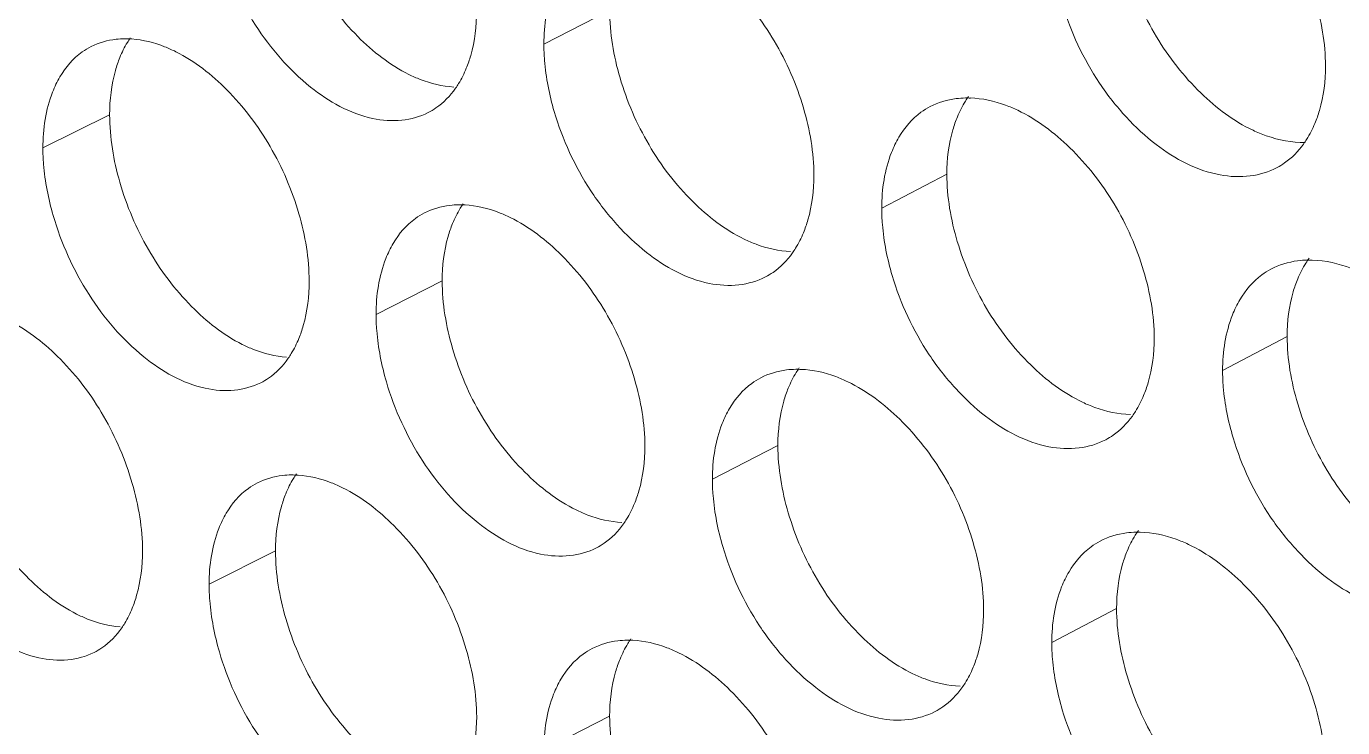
# Model space of a CAD drawing. Header units: millimetres. Extents: x 1177 to 4147, y 93 to 2194.
# Drawn here: x 2580.8 to 2595.5, y 744.89 to 752.71 of the extents above; entities that cross this region are included whole.
import ezdxf

# ---------------------------------------------------------------- set-up
doc = ezdxf.new("R2010")
doc.units = ezdxf.units.MM
doc.header["$LTSCALE"] = 0.1
doc.layers.get('0').update_dxf_attribs({"lineweight": 13})
doc.layers.add('标注', color=251, linetype='Continuous', lineweight=9)

# ---------------------------------------------------------------- blocks, each defined once
blk = doc.blocks.new('02')
for points, knots in [([(4627.348, 522.744), (4597.363, 531.299), (4553.55, 545.69), (4497.641, 568.487), (4458.71, 586.649), (4422.281, 606.068), (4388.51, 626.659), (4357.551, 648.334), (4338.416, 663.815), (4329.392, 671.722)], [0, 0, 0, 0, 0.278685, 0.411475, 0.539478, 0.662459, 0.780251, 0.892768, 1, 1, 1, 1]), ([(4626.906, 521.428), (4597.052, 529.945), (4553.424, 544.261), (4497.732, 566.923), (4458.929, 584.973), (4422.597, 604.269), (4388.892, 624.729), (4357.964, 646.263), (4338.829, 661.641), (4329.798, 669.496)], [0, 0, 0, 0, 0.278468, 0.411196, 0.539177, 0.662176, 0.780023, 0.892638, 1, 1, 1, 1]), ([(4628.518, 518.372), (4598.337, 526.935), (4554.235, 541.353), (4497.955, 564.22), (4458.766, 582.448), (4422.099, 601.945), (4388.114, 622.628), (4356.965, 644.402), (4337.717, 659.96), (4328.641, 667.907)], [0, 0, 0, 0, 0.278732, 0.411552, 0.539576, 0.662563, 0.780343, 0.892822, 1, 1, 1, 1]), ([(4328.202, 667.332), (4337.3, 659.316), (4356.601, 643.626), (4387.852, 621.677), (4421.956, 600.844), (4458.755, 581.215), (4498.091, 562.874), (4554.59, 539.876), (4598.873, 525.389), (4629.18, 516.79)], [0, 0, 0, 0, 0.107262, 0.219794, 0.337581, 0.460553, 0.588547, 0.721328, 1, 1, 1, 1])]:
    blk.add_open_spline(points, degree=3, knots=knots)
at = {"layer": '标注'}
for p, q in [((4465.295, 666.826), (4464.246, 666.29)), ((4457.319, 665.163), (4456.254, 664.634)), ((4457.319, 665.163), (4456.254, 664.634)), ((4470.674, 664.216), (4469.635, 663.675)), ((4462.624, 662.515), (4461.569, 661.982)), ((4462.624, 662.515), (4461.569, 661.982)), ((4476.103, 661.631), (4475.073, 661.086)), ((4467.979, 659.892), (4466.934, 659.354)), ((4467.979, 659.892), (4466.934, 659.354)), ((4459.965, 658.211), (4458.906, 657.68)), ((4473.382, 657.295), (4472.348, 656.752)), ((4473.382, 657.295), (4472.348, 656.752)), ((4465.295, 655.576), (4464.246, 655.04))]:
    blk.add_line(p, q, dxfattribs=at)
for centre, radius, start, end in [((4457.571, 664.915), 1.459, 85.9113, 90.3279), ((4457.571, 664.915), 1.459, 85.9113, 90.3279), ((4471.001, 663.922), 1.508, 88.1658, 91.0012), ((4462.906, 662.249), 1.478, 86.8291, 90.6001), ((4462.906, 662.249), 1.478, 86.8291, 90.6001), ((4468.29, 659.608), 1.498, 87.7255, 90.8684), ((4468.29, 659.608), 1.498, 87.7255, 90.8684), ((4460.232, 657.954), 1.468, 86.3729, 90.4645), ((4473.723, 656.993), 1.518, 88.601, 91.1331), ((4473.723, 656.993), 1.518, 88.601, 91.1331), ((4465.592, 655.301), 1.488, 87.2799, 90.7347)]:
    blk.add_arc(centre, radius, start, end, dxfattribs=at)
for points, knots in [([(4459.965, 669.461), (4459.965, 669.098), (4460.094, 668.347), (4460.542, 667.298), (4461.214, 666.408), (4461.789, 665.955), (4462.091, 665.806)], [0, 0, 0, 0, 0.247033, 0.511643, 0.769894, 1, 1, 1, 1]), ([(4476.714, 665.939), (4476.714, 666.301), (4476.581, 667.052), (4476.118, 668.095), (4475.425, 668.977), (4474.836, 669.42), (4474.527, 669.566)], [0, 0, 0, 0, 0.245829, 0.509477, 0.768016, 1, 1, 1, 1]), ([(4473.382, 668.545), (4473.382, 668.183), (4473.514, 667.432), (4473.973, 666.388), (4474.662, 665.505), (4475.249, 665.061), (4475.558, 664.915)], [0, 0, 0, 0, 0.246134, 0.50993, 0.768307, 1, 1, 1, 1]), ([(4459.07, 667.854), (4459.198, 667.41), (4459.581, 666.575), (4460.418, 665.6), (4461.291, 665.1), (4461.971, 665.049), (4462.27, 665.132), (4462.4, 665.198)], [0, 0, 0, 0, 0.293762, 0.573619, 0.807925, 0.907583, 1, 1, 1, 1]), ([(4468.553, 664.196), (4468.553, 664.558), (4468.422, 665.31), (4467.966, 666.356), (4467.283, 667.241), (4466.701, 667.69), (4466.395, 667.839)], [0, 0, 0, 0, 0.246367, 0.510504, 0.768967, 1, 1, 1, 1]), ([(4464.519, 667.42), (4464.474, 667.343), (4464.304, 666.99), (4464.246, 666.591), (4464.246, 666.29)], [0, 0, 0, 0, 0.228624, 1, 1, 1, 1]), ([(4472.516, 666.929), (4472.649, 666.483), (4472.949, 665.842), (4473.515, 665.124), (4474.116, 664.564), (4474.81, 664.194), (4475.505, 664.16), (4475.81, 664.252), (4475.943, 664.322)], [0, 0, 0, 0, 0.291305, 0.434775, 0.570777, 0.805593, 0.906279, 1, 1, 1, 1]), ([(4463.008, 665.903), (4463.036, 665.97), (4463.137, 666.264), (4463.174, 666.578), (4463.174, 666.816)], [0, 0, 0, 0, 0.233221, 1, 1, 1, 1]), ([(4465.295, 666.826), (4465.295, 666.463), (4465.425, 665.712), (4465.878, 664.665), (4466.556, 663.778), (4467.136, 663.329), (4467.441, 663.181)], [0, 0, 0, 0, 0.246671, 0.510955, 0.769257, 1, 1, 1, 1]), ([(4457.563, 666.374), (4457.516, 666.374), (4457.332, 666.363), (4457.149, 666.312), (4457.027, 666.252)], [0, 0, 0, 0, 0.258421, 1, 1, 1, 1]), ([(4457.563, 666.374), (4457.516, 666.374), (4457.332, 666.363), (4457.149, 666.312), (4457.027, 666.252)], [0, 0, 0, 0, 0.258421, 1, 1, 1, 1]), ([(4457.648, 666.387), (4457.632, 666.363), (4457.568, 666.264), (4457.516, 666.157), (4457.482, 666.075)], [0, 0, 0, 0, 0.242569, 1, 1, 1, 1]), ([(4457.648, 666.387), (4457.632, 666.363), (4457.568, 666.264), (4457.516, 666.157), (4457.482, 666.075)], [0, 0, 0, 0, 0.242569, 1, 1, 1, 1]), ([(4458.374, 666.168), (4458.316, 666.197), (4458.094, 666.297), (4457.853, 666.358), (4457.675, 666.37)], [0, 0, 0, 0, 0.266713, 1, 1, 1, 1]), ([(4458.374, 666.168), (4458.316, 666.197), (4458.094, 666.297), (4457.853, 666.358), (4457.675, 666.37)], [0, 0, 0, 0, 0.266713, 1, 1, 1, 1]), ([(4464.246, 666.29), (4464.246, 666.203), (4464.261, 665.84), (4464.333, 665.48), (4464.411, 665.215)], [0, 0, 0, 0, 0.238632, 1, 1, 1, 1]), ([(4457.027, 666.252), (4456.976, 666.226), (4456.774, 666.105), (4456.616, 665.919), (4456.526, 665.766)], [0, 0, 0, 0, 0.242512, 1, 1, 1, 1]), ([(4457.027, 666.252), (4456.976, 666.226), (4456.774, 666.105), (4456.616, 665.919), (4456.526, 665.766)], [0, 0, 0, 0, 0.242512, 1, 1, 1, 1]), ([(4457.482, 666.075), (4457.455, 666.008), (4457.355, 665.714), (4457.319, 665.4), (4457.319, 665.163)], [0, 0, 0, 0, 0.232835, 1, 1, 1, 1]), ([(4457.482, 666.075), (4457.455, 666.008), (4457.355, 665.714), (4457.319, 665.4), (4457.319, 665.163)], [0, 0, 0, 0, 0.232835, 1, 1, 1, 1]), ([(4460.502, 662.51), (4460.502, 662.873), (4460.373, 663.625), (4459.923, 664.673), (4459.251, 665.563), (4458.677, 666.017), (4458.374, 666.168)], [0, 0, 0, 0, 0.246911, 0.511538, 0.769926, 1, 1, 1, 1]), ([(4460.502, 662.51), (4460.502, 662.873), (4460.373, 663.625), (4459.923, 664.673), (4459.251, 665.563), (4458.677, 666.017), (4458.374, 666.168)], [0, 0, 0, 0, 0.246911, 0.511538, 0.769926, 1, 1, 1, 1]), ([(4462.837, 665.586), (4462.854, 665.61), (4462.92, 665.71), (4462.974, 665.819), (4463.008, 665.903)], [0, 0, 0, 0, 0.242697, 1, 1, 1, 1]), ([(4476.545, 665.025), (4476.573, 665.092), (4476.676, 665.386), (4476.714, 665.7), (4476.714, 665.939)], [0, 0, 0, 0, 0.233967, 1, 1, 1, 1]), ([(4456.526, 665.766), (4456.481, 665.689), (4456.312, 665.335), (4456.254, 664.936), (4456.254, 664.634)], [0, 0, 0, 0, 0.227885, 1, 1, 1, 1]), ([(4456.526, 665.766), (4456.481, 665.689), (4456.312, 665.335), (4456.254, 664.936), (4456.254, 664.634)], [0, 0, 0, 0, 0.227885, 1, 1, 1, 1]), ([(4462.091, 665.806), (4462.151, 665.776), (4462.379, 665.675), (4462.626, 665.616), (4462.809, 665.605)], [0, 0, 0, 0, 0.2667, 1, 1, 1, 1]), ([(4462.4, 665.198), (4462.443, 665.22), (4462.612, 665.319), (4462.752, 665.465), (4462.837, 665.586)], [0, 0, 0, 0, 0.244733, 1, 1, 1, 1]), ([(4470.974, 665.43), (4470.924, 665.429), (4470.728, 665.416), (4470.535, 665.359), (4470.407, 665.292)], [0, 0, 0, 0, 0.258483, 1, 1, 1, 1]), ([(4471.019, 665.454), (4471.002, 665.43), (4470.933, 665.327), (4470.877, 665.216), (4470.842, 665.13)], [0, 0, 0, 0, 0.242868, 1, 1, 1, 1]), ([(4471.804, 665.234), (4471.742, 665.264), (4471.501, 665.366), (4471.24, 665.424), (4471.049, 665.43)], [0, 0, 0, 0, 0.266802, 1, 1, 1, 1]), ([(4470.407, 665.292), (4470.356, 665.265), (4470.157, 665.142), (4470, 664.957), (4469.91, 664.805)], [0, 0, 0, 0, 0.24332, 1, 1, 1, 1]), ([(4473.982, 661.601), (4473.982, 661.964), (4473.849, 662.715), (4473.388, 663.759), (4472.699, 664.642), (4472.112, 665.087), (4471.804, 665.234)], [0, 0, 0, 0, 0.246007, 0.509819, 0.768332, 1, 1, 1, 1]), ([(4457.319, 665.163), (4457.319, 664.8), (4457.447, 664.048), (4457.893, 662.999), (4458.561, 662.108), (4459.134, 661.653), (4459.435, 661.502)], [0, 0, 0, 0, 0.247215, 0.511988, 0.770214, 1, 1, 1, 1]), ([(4457.319, 665.163), (4457.319, 664.8), (4457.447, 664.048), (4457.893, 662.999), (4458.561, 662.108), (4459.134, 661.653), (4459.435, 661.502)], [0, 0, 0, 0, 0.247215, 0.511988, 0.770214, 1, 1, 1, 1]), ([(4464.411, 665.215), (4464.542, 664.77), (4464.836, 664.13), (4465.392, 663.409), (4465.981, 662.847), (4466.662, 662.469), (4467.348, 662.424), (4467.649, 662.511), (4467.78, 662.578)], [0, 0, 0, 0, 0.292621, 0.4365, 0.572692, 0.807081, 0.907102, 1, 1, 1, 1]), ([(4470.842, 665.13), (4470.814, 665.063), (4470.712, 664.768), (4470.674, 664.454), (4470.674, 664.216)], [0, 0, 0, 0, 0.233581, 1, 1, 1, 1]), ([(4476.362, 664.694), (4476.38, 664.719), (4476.451, 664.823), (4476.508, 664.936), (4476.545, 665.025)], [0, 0, 0, 0, 0.243017, 1, 1, 1, 1]), ([(4469.91, 664.805), (4469.864, 664.728), (4469.694, 664.375), (4469.635, 663.976), (4469.635, 663.675)], [0, 0, 0, 0, 0.229116, 1, 1, 1, 1]), ([(4475.558, 664.915), (4475.627, 664.883), (4475.891, 664.773), (4476.181, 664.718), (4476.39, 664.723)], [0, 0, 0, 0, 0.268088, 1, 1, 1, 1]), ([(4456.254, 664.634), (4456.254, 664.548), (4456.27, 664.184), (4456.341, 663.824), (4456.418, 663.558)], [0, 0, 0, 0, 0.238534, 1, 1, 1, 1]), ([(4456.254, 664.634), (4456.254, 664.548), (4456.27, 664.184), (4456.341, 663.824), (4456.418, 663.558)], [0, 0, 0, 0, 0.238534, 1, 1, 1, 1]), ([(4475.943, 664.322), (4475.983, 664.344), (4476.144, 664.442), (4476.279, 664.579), (4476.362, 664.694)], [0, 0, 0, 0, 0.245619, 1, 1, 1, 1]), ([(4468.386, 663.283), (4468.414, 663.35), (4468.516, 663.644), (4468.553, 663.958), (4468.553, 664.196)], [0, 0, 0, 0, 0.233519, 1, 1, 1, 1]), ([(4470.674, 664.216), (4470.674, 663.853), (4470.806, 663.102), (4471.263, 662.057), (4471.948, 661.173), (4472.533, 660.727), (4472.84, 660.581)], [0, 0, 0, 0, 0.246312, 0.510271, 0.768623, 1, 1, 1, 1]), ([(4456.418, 663.558), (4456.546, 663.115), (4456.925, 662.28), (4457.757, 661.303), (4458.624, 660.801), (4459.301, 660.746), (4459.599, 660.827), (4459.729, 660.892)], [0, 0, 0, 0, 0.294207, 0.574275, 0.808437, 0.907868, 1, 1, 1, 1]), ([(4456.418, 663.558), (4456.546, 663.115), (4456.925, 662.28), (4457.757, 661.303), (4458.624, 660.801), (4459.301, 660.746), (4459.599, 660.827), (4459.729, 660.892)], [0, 0, 0, 0, 0.294207, 0.574275, 0.808437, 0.907868, 1, 1, 1, 1]), ([(4462.342, 663.599), (4462.291, 663.573), (4462.09, 663.451), (4461.932, 663.266), (4461.842, 663.113)], [0, 0, 0, 0, 0.242847, 1, 1, 1, 1]), ([(4462.342, 663.599), (4462.291, 663.573), (4462.09, 663.451), (4461.932, 663.266), (4461.842, 663.113)], [0, 0, 0, 0, 0.242847, 1, 1, 1, 1]), ([(4462.89, 663.727), (4462.842, 663.727), (4462.653, 663.716), (4462.467, 663.662), (4462.342, 663.599)], [0, 0, 0, 0, 0.258444, 1, 1, 1, 1]), ([(4462.89, 663.727), (4462.842, 663.727), (4462.653, 663.716), (4462.467, 663.662), (4462.342, 663.599)], [0, 0, 0, 0, 0.258444, 1, 1, 1, 1]), ([(4462.96, 663.745), (4462.943, 663.721), (4462.877, 663.62), (4462.823, 663.512), (4462.789, 663.428)], [0, 0, 0, 0, 0.242682, 1, 1, 1, 1]), ([(4462.96, 663.745), (4462.943, 663.721), (4462.877, 663.62), (4462.823, 663.512), (4462.789, 663.428)], [0, 0, 0, 0, 0.242682, 1, 1, 1, 1]), ([(4463.709, 663.526), (4463.649, 663.555), (4463.42, 663.656), (4463.171, 663.715), (4462.988, 663.725)], [0, 0, 0, 0, 0.266759, 1, 1, 1, 1]), ([(4463.709, 663.526), (4463.649, 663.555), (4463.42, 663.656), (4463.171, 663.715), (4462.988, 663.725)], [0, 0, 0, 0, 0.266759, 1, 1, 1, 1]), ([(4469.635, 663.675), (4469.635, 663.588), (4469.651, 663.225), (4469.724, 662.866), (4469.802, 662.601)], [0, 0, 0, 0, 0.238699, 1, 1, 1, 1]), ([(4462.789, 663.428), (4462.761, 663.361), (4462.661, 663.067), (4462.624, 662.753), (4462.624, 662.515)], [0, 0, 0, 0, 0.233133, 1, 1, 1, 1]), ([(4462.789, 663.428), (4462.761, 663.361), (4462.661, 663.067), (4462.624, 662.753), (4462.624, 662.515)], [0, 0, 0, 0, 0.233133, 1, 1, 1, 1]), ([(4465.857, 659.878), (4465.857, 660.24), (4465.726, 660.992), (4465.272, 662.038), (4464.593, 662.926), (4464.014, 663.376), (4463.709, 663.526)], [0, 0, 0, 0, 0.246547, 0.510848, 0.769286, 1, 1, 1, 1]), ([(4465.857, 659.878), (4465.857, 660.24), (4465.726, 660.992), (4465.272, 662.038), (4464.593, 662.926), (4464.014, 663.376), (4463.709, 663.526)], [0, 0, 0, 0, 0.246547, 0.510848, 0.769286, 1, 1, 1, 1]), ([(4467.441, 663.181), (4467.503, 663.151), (4467.738, 663.049), (4467.993, 662.991), (4468.181, 662.983)], [0, 0, 0, 0, 0.26673, 1, 1, 1, 1]), ([(4468.21, 662.96), (4468.227, 662.984), (4468.295, 663.087), (4468.351, 663.197), (4468.386, 663.283)], [0, 0, 0, 0, 0.242819, 1, 1, 1, 1]), ([(4461.842, 663.113), (4461.797, 663.036), (4461.628, 662.682), (4461.569, 662.283), (4461.569, 661.982)], [0, 0, 0, 0, 0.228378, 1, 1, 1, 1]), ([(4461.842, 663.113), (4461.797, 663.036), (4461.628, 662.682), (4461.569, 662.283), (4461.569, 661.982)], [0, 0, 0, 0, 0.228378, 1, 1, 1, 1]), ([(4467.78, 662.578), (4467.822, 662.6), (4467.988, 662.699), (4468.126, 662.841), (4468.21, 662.96)], [0, 0, 0, 0, 0.245104, 1, 1, 1, 1]), ([(4475.844, 662.702), (4475.794, 662.675), (4475.595, 662.551), (4475.439, 662.366), (4475.349, 662.214)], [0, 0, 0, 0, 0.243618, 1, 1, 1, 1]), ([(4476.424, 662.847), (4476.373, 662.846), (4476.173, 662.831), (4475.975, 662.772), (4475.844, 662.702)], [0, 0, 0, 0, 0.258513, 1, 1, 1, 1]), ([(4476.453, 662.876), (4476.435, 662.851), (4476.365, 662.747), (4476.308, 662.634), (4476.271, 662.546)], [0, 0, 0, 0, 0.243002, 1, 1, 1, 1]), ([(4477.262, 662.655), (4477.192, 662.688), (4476.926, 662.797), (4476.635, 662.852), (4476.424, 662.847)], [0, 0, 0, 0, 0.268167, 1, 1, 1, 1]), ([(4460.338, 661.598), (4460.365, 661.665), (4460.466, 661.959), (4460.502, 662.272), (4460.502, 662.51)], [0, 0, 0, 0, 0.233071, 1, 1, 1, 1]), ([(4460.338, 661.598), (4460.365, 661.665), (4460.466, 661.959), (4460.502, 662.272), (4460.502, 662.51)], [0, 0, 0, 0, 0.233071, 1, 1, 1, 1]), ([(4462.624, 662.515), (4462.624, 662.152), (4462.754, 661.401), (4463.204, 660.353), (4463.879, 659.465), (4464.456, 659.014), (4464.76, 658.865)], [0, 0, 0, 0, 0.246852, 0.511298, 0.769575, 1, 1, 1, 1]), ([(4462.624, 662.515), (4462.624, 662.152), (4462.754, 661.401), (4463.204, 660.353), (4463.879, 659.465), (4464.456, 659.014), (4464.76, 658.865)], [0, 0, 0, 0, 0.246852, 0.511298, 0.769575, 1, 1, 1, 1]), ([(4469.802, 662.601), (4469.934, 662.156), (4470.232, 661.515), (4470.795, 660.796), (4471.392, 660.235), (4472.082, 659.862), (4472.774, 659.825), (4473.078, 659.915), (4473.209, 659.984)], [0, 0, 0, 0, 0.291742, 0.435347, 0.571412, 0.806086, 0.906551, 1, 1, 1, 1]), ([(4476.271, 662.546), (4476.243, 662.479), (4476.14, 662.185), (4476.103, 661.87), (4476.103, 661.631)], [0, 0, 0, 0, 0.233879, 1, 1, 1, 1]), ([(4475.349, 662.214), (4475.303, 662.137), (4475.133, 661.785), (4475.073, 661.386), (4475.073, 661.086)], [0, 0, 0, 0, 0.229607, 1, 1, 1, 1]), ([(4457.844, 658.211), (4457.844, 658.574), (4457.715, 659.325), (4457.268, 660.375), (4456.598, 661.266), (4456.027, 661.722), (4455.726, 661.874)], [0, 0, 0, 0, 0.247093, 0.511885, 0.770247, 1, 1, 1, 1]), ([(4461.569, 661.982), (4461.569, 661.895), (4461.585, 661.532), (4461.657, 661.172), (4461.734, 660.907)], [0, 0, 0, 0, 0.238599, 1, 1, 1, 1]), ([(4461.569, 661.982), (4461.569, 661.895), (4461.585, 661.532), (4461.657, 661.172), (4461.734, 660.907)], [0, 0, 0, 0, 0.238599, 1, 1, 1, 1]), ([(4459.435, 661.502), (4459.494, 661.473), (4459.718, 661.373), (4459.961, 661.313), (4460.141, 661.301)], [0, 0, 0, 0, 0.266679, 1, 1, 1, 1]), ([(4459.435, 661.502), (4459.494, 661.473), (4459.718, 661.373), (4459.961, 661.313), (4460.141, 661.301)], [0, 0, 0, 0, 0.266679, 1, 1, 1, 1]), ([(4460.169, 661.283), (4460.185, 661.307), (4460.25, 661.407), (4460.304, 661.515), (4460.338, 661.598)], [0, 0, 0, 0, 0.24264, 1, 1, 1, 1]), ([(4460.169, 661.283), (4460.185, 661.307), (4460.25, 661.407), (4460.304, 661.515), (4460.338, 661.598)], [0, 0, 0, 0, 0.24264, 1, 1, 1, 1]), ([(4473.813, 660.688), (4473.841, 660.755), (4473.944, 661.049), (4473.982, 661.363), (4473.982, 661.601)], [0, 0, 0, 0, 0.233818, 1, 1, 1, 1]), ([(4476.103, 661.631), (4476.103, 661.269), (4476.235, 660.518), (4476.696, 659.475), (4477.388, 658.594), (4477.978, 658.151), (4478.287, 658.006)], [0, 0, 0, 0, 0.245956, 0.50959, 0.767992, 1, 1, 1, 1]), ([(4459.729, 660.892), (4459.772, 660.914), (4459.942, 661.014), (4460.083, 661.161), (4460.169, 661.283)], [0, 0, 0, 0, 0.244538, 1, 1, 1, 1]), ([(4459.729, 660.892), (4459.772, 660.914), (4459.942, 661.014), (4460.083, 661.161), (4460.169, 661.283)], [0, 0, 0, 0, 0.244538, 1, 1, 1, 1]), ([(4468.267, 661.106), (4468.217, 661.106), (4468.024, 661.093), (4467.834, 661.037), (4467.706, 660.971)], [0, 0, 0, 0, 0.258469, 1, 1, 1, 1]), ([(4468.267, 661.106), (4468.217, 661.106), (4468.024, 661.093), (4467.834, 661.037), (4467.706, 660.971)], [0, 0, 0, 0, 0.258469, 1, 1, 1, 1]), ([(4468.32, 661.128), (4468.303, 661.104), (4468.236, 661.002), (4468.18, 660.892), (4468.145, 660.806)], [0, 0, 0, 0, 0.242804, 1, 1, 1, 1]), ([(4468.32, 661.128), (4468.303, 661.104), (4468.236, 661.002), (4468.18, 660.892), (4468.145, 660.806)], [0, 0, 0, 0, 0.242804, 1, 1, 1, 1]), ([(4469.094, 660.908), (4469.032, 660.938), (4468.795, 661.04), (4468.538, 661.098), (4468.349, 661.105)], [0, 0, 0, 0, 0.266791, 1, 1, 1, 1]), ([(4469.094, 660.908), (4469.032, 660.938), (4468.795, 661.04), (4468.538, 661.098), (4468.349, 661.105)], [0, 0, 0, 0, 0.266791, 1, 1, 1, 1]), ([(4475.073, 661.086), (4475.073, 660.999), (4475.089, 660.636), (4475.163, 660.277), (4475.242, 660.013)], [0, 0, 0, 0, 0.238766, 1, 1, 1, 1]), ([(4454.685, 660.871), (4454.685, 660.508), (4454.813, 659.756), (4455.256, 658.706), (4455.921, 657.814), (4456.491, 657.357), (4456.791, 657.206)], [0, 0, 0, 0, 0.247397, 0.512334, 0.770535, 1, 1, 1, 1]), ([(4461.734, 660.907), (4461.864, 660.462), (4462.249, 659.627), (4463.091, 658.652), (4463.97, 658.156), (4464.653, 658.109), (4464.954, 658.193), (4465.084, 658.26)], [0, 0, 0, 0, 0.293319, 0.572966, 0.807416, 0.907301, 1, 1, 1, 1]), ([(4461.734, 660.907), (4461.864, 660.462), (4462.249, 659.627), (4463.091, 658.652), (4463.97, 658.156), (4464.653, 658.109), (4464.954, 658.193), (4465.084, 658.26)], [0, 0, 0, 0, 0.293319, 0.572966, 0.807416, 0.907301, 1, 1, 1, 1]), ([(4467.706, 660.971), (4467.656, 660.945), (4467.456, 660.822), (4467.298, 660.637), (4467.208, 660.484)], [0, 0, 0, 0, 0.243166, 1, 1, 1, 1]), ([(4467.706, 660.971), (4467.656, 660.945), (4467.456, 660.822), (4467.298, 660.637), (4467.208, 660.484)], [0, 0, 0, 0, 0.243166, 1, 1, 1, 1]), ([(4471.261, 657.27), (4471.261, 657.633), (4471.129, 658.384), (4470.671, 659.429), (4469.985, 660.313), (4469.401, 660.761), (4469.094, 660.908)], [0, 0, 0, 0, 0.246187, 0.510161, 0.768649, 1, 1, 1, 1]), ([(4471.261, 657.27), (4471.261, 657.633), (4471.129, 658.384), (4470.671, 659.429), (4469.985, 660.313), (4469.401, 660.761), (4469.094, 660.908)], [0, 0, 0, 0, 0.246187, 0.510161, 0.768649, 1, 1, 1, 1]), ([(4468.145, 660.806), (4468.117, 660.739), (4468.016, 660.445), (4467.979, 660.131), (4467.979, 659.892)], [0, 0, 0, 0, 0.233432, 1, 1, 1, 1]), ([(4468.145, 660.806), (4468.117, 660.739), (4468.016, 660.445), (4467.979, 660.131), (4467.979, 659.892)], [0, 0, 0, 0, 0.233432, 1, 1, 1, 1]), ([(4473.633, 660.36), (4473.65, 660.384), (4473.72, 660.488), (4473.777, 660.6), (4473.813, 660.688)], [0, 0, 0, 0, 0.242949, 1, 1, 1, 1]), ([(4467.208, 660.484), (4467.163, 660.407), (4466.993, 660.054), (4466.934, 659.655), (4466.934, 659.354)], [0, 0, 0, 0, 0.22887, 1, 1, 1, 1]), ([(4467.208, 660.484), (4467.163, 660.407), (4466.993, 660.054), (4466.934, 659.655), (4466.934, 659.354)], [0, 0, 0, 0, 0.22887, 1, 1, 1, 1]), ([(4472.84, 660.581), (4472.903, 660.55), (4473.146, 660.448), (4473.409, 660.391), (4473.602, 660.386)], [0, 0, 0, 0, 0.266746, 1, 1, 1, 1]), ([(4473.209, 659.984), (4473.251, 660.006), (4473.413, 660.104), (4473.549, 660.244), (4473.633, 660.36)], [0, 0, 0, 0, 0.245453, 1, 1, 1, 1]), ([(4475.242, 660.013), (4475.375, 659.566), (4475.677, 658.925), (4476.248, 658.208), (4476.852, 657.649), (4477.551, 657.282), (4478.249, 657.251), (4478.555, 657.345), (4478.688, 657.416)], [0, 0, 0, 0, 0.290871, 0.434206, 0.570147, 0.805105, 0.906009, 1, 1, 1, 1]), ([(4465.691, 658.965), (4465.719, 659.032), (4465.82, 659.326), (4465.857, 659.64), (4465.857, 659.878)], [0, 0, 0, 0, 0.23337, 1, 1, 1, 1]), ([(4465.691, 658.965), (4465.719, 659.032), (4465.82, 659.326), (4465.857, 659.64), (4465.857, 659.878)], [0, 0, 0, 0, 0.23337, 1, 1, 1, 1]), ([(4467.979, 659.892), (4467.979, 659.53), (4468.109, 658.779), (4468.564, 657.733), (4469.246, 656.847), (4469.828, 656.4), (4470.134, 656.252)], [0, 0, 0, 0, 0.246491, 0.510612, 0.768939, 1, 1, 1, 1]), ([(4467.979, 659.892), (4467.979, 659.53), (4468.109, 658.779), (4468.564, 657.733), (4469.246, 656.847), (4469.828, 656.4), (4470.134, 656.252)], [0, 0, 0, 0, 0.246491, 0.510612, 0.768939, 1, 1, 1, 1]), ([(4460.221, 659.423), (4460.172, 659.422), (4459.986, 659.411), (4459.802, 659.359), (4459.679, 659.297)], [0, 0, 0, 0, 0.258432, 1, 1, 1, 1]), ([(4460.298, 659.438), (4460.281, 659.414), (4460.216, 659.314), (4460.163, 659.207), (4460.129, 659.123)], [0, 0, 0, 0, 0.242625, 1, 1, 1, 1]), ([(4461.036, 659.219), (4460.977, 659.248), (4460.751, 659.348), (4460.506, 659.408), (4460.325, 659.42)], [0, 0, 0, 0, 0.266738, 1, 1, 1, 1]), ([(4466.934, 659.354), (4466.934, 659.268), (4466.95, 658.905), (4467.022, 658.545), (4467.1, 658.28)], [0, 0, 0, 0, 0.238665, 1, 1, 1, 1]), ([(4466.934, 659.354), (4466.934, 659.268), (4466.95, 658.905), (4467.022, 658.545), (4467.1, 658.28)], [0, 0, 0, 0, 0.238665, 1, 1, 1, 1]), ([(4453.778, 659.269), (4453.905, 658.825), (4454.28, 657.992), (4455.002, 657.143), (4455.671, 656.681), (4456.166, 656.49), (4456.644, 656.449), (4456.941, 656.529), (4457.07, 656.593)], [0, 0, 0, 0, 0.294183, 0.574014, 0.698487, 0.809259, 0.908301, 1, 1, 1, 1]), ([(4459.679, 659.297), (4459.628, 659.272), (4459.426, 659.15), (4459.268, 658.964), (4459.178, 658.811)], [0, 0, 0, 0, 0.242682, 1, 1, 1, 1]), ([(4463.174, 655.566), (4463.174, 655.928), (4463.043, 656.68), (4462.592, 657.728), (4461.916, 658.616), (4461.339, 659.069), (4461.036, 659.219)], [0, 0, 0, 0, 0.246729, 0.511193, 0.769606, 1, 1, 1, 1]), ([(4460.129, 659.123), (4460.102, 659.056), (4460.002, 658.762), (4459.965, 658.449), (4459.965, 658.211)], [0, 0, 0, 0, 0.232984, 1, 1, 1, 1]), ([(4465.517, 658.645), (4465.534, 658.669), (4465.601, 658.77), (4465.656, 658.88), (4465.691, 658.965)], [0, 0, 0, 0, 0.242757, 1, 1, 1, 1]), ([(4465.517, 658.645), (4465.534, 658.669), (4465.601, 658.77), (4465.656, 658.88), (4465.691, 658.965)], [0, 0, 0, 0, 0.242757, 1, 1, 1, 1]), ([(4459.178, 658.811), (4459.133, 658.734), (4458.964, 658.381), (4458.906, 657.981), (4458.906, 657.68)], [0, 0, 0, 0, 0.228131, 1, 1, 1, 1]), ([(4464.76, 658.865), (4464.821, 658.835), (4465.052, 658.734), (4465.304, 658.675), (4465.489, 658.666)], [0, 0, 0, 0, 0.266716, 1, 1, 1, 1]), ([(4464.76, 658.865), (4464.821, 658.835), (4465.052, 658.734), (4465.304, 658.675), (4465.489, 658.666)], [0, 0, 0, 0, 0.266716, 1, 1, 1, 1]), ([(4465.084, 658.26), (4465.126, 658.282), (4465.294, 658.381), (4465.433, 658.525), (4465.517, 658.645)], [0, 0, 0, 0, 0.244921, 1, 1, 1, 1]), ([(4465.084, 658.26), (4465.126, 658.282), (4465.294, 658.381), (4465.433, 658.525), (4465.517, 658.645)], [0, 0, 0, 0, 0.244921, 1, 1, 1, 1]), ([(4473.693, 658.51), (4473.642, 658.509), (4473.444, 658.495), (4473.249, 658.437), (4473.119, 658.369)], [0, 0, 0, 0, 0.258498, 1, 1, 1, 1]), ([(4473.693, 658.51), (4473.642, 658.509), (4473.444, 658.495), (4473.249, 658.437), (4473.119, 658.369)], [0, 0, 0, 0, 0.258498, 1, 1, 1, 1]), ([(4473.73, 658.537), (4473.712, 658.512), (4473.643, 658.409), (4473.586, 658.297), (4473.55, 658.21)], [0, 0, 0, 0, 0.242934, 1, 1, 1, 1]), ([(4473.73, 658.537), (4473.712, 658.512), (4473.643, 658.409), (4473.586, 658.297), (4473.55, 658.21)], [0, 0, 0, 0, 0.242934, 1, 1, 1, 1]), ([(4474.527, 658.316), (4474.463, 658.347), (4474.219, 658.449), (4473.954, 658.506), (4473.76, 658.51)], [0, 0, 0, 0, 0.266809, 1, 1, 1, 1]), ([(4474.527, 658.316), (4474.463, 658.347), (4474.219, 658.449), (4473.954, 658.506), (4473.76, 658.51)], [0, 0, 0, 0, 0.266809, 1, 1, 1, 1]), ([(4473.119, 658.369), (4473.069, 658.342), (4472.87, 658.218), (4472.713, 658.033), (4472.623, 657.881)], [0, 0, 0, 0, 0.243471, 1, 1, 1, 1]), ([(4473.119, 658.369), (4473.069, 658.342), (4472.87, 658.218), (4472.713, 658.033), (4472.623, 657.881)], [0, 0, 0, 0, 0.243471, 1, 1, 1, 1]), ([(4476.714, 654.689), (4476.714, 655.051), (4476.581, 655.802), (4476.118, 656.845), (4475.425, 657.727), (4474.836, 658.17), (4474.527, 658.316)], [0, 0, 0, 0, 0.245829, 0.509477, 0.768016, 1, 1, 1, 1]), ([(4476.714, 654.689), (4476.714, 655.051), (4476.581, 655.802), (4476.118, 656.845), (4475.425, 657.727), (4474.836, 658.17), (4474.527, 658.316)], [0, 0, 0, 0, 0.245829, 0.509477, 0.768016, 1, 1, 1, 1]), ([(4457.68, 657.299), (4457.707, 657.366), (4457.807, 657.66), (4457.844, 657.973), (4457.844, 658.211)], [0, 0, 0, 0, 0.232922, 1, 1, 1, 1]), ([(4459.965, 658.211), (4459.965, 657.848), (4460.094, 657.097), (4460.542, 656.048), (4461.214, 655.158), (4461.789, 654.705), (4462.091, 654.556)], [0, 0, 0, 0, 0.247033, 0.511643, 0.769894, 1, 1, 1, 1]), ([(4467.1, 658.28), (4467.232, 657.835), (4467.528, 657.194), (4468.087, 656.474), (4468.68, 655.913), (4469.366, 655.537), (4470.055, 655.497), (4470.357, 655.585), (4470.489, 655.653)], [0, 0, 0, 0, 0.29218, 0.435922, 0.57205, 0.806581, 0.906826, 1, 1, 1, 1]), ([(4467.1, 658.28), (4467.232, 657.835), (4467.528, 657.194), (4468.087, 656.474), (4468.68, 655.913), (4469.366, 655.537), (4470.055, 655.497), (4470.357, 655.585), (4470.489, 655.653)], [0, 0, 0, 0, 0.29218, 0.435922, 0.57205, 0.806581, 0.906826, 1, 1, 1, 1]), ([(4473.55, 658.21), (4473.522, 658.143), (4473.42, 657.848), (4473.382, 657.534), (4473.382, 657.295)], [0, 0, 0, 0, 0.23373, 1, 1, 1, 1]), ([(4473.55, 658.21), (4473.522, 658.143), (4473.42, 657.848), (4473.382, 657.534), (4473.382, 657.295)], [0, 0, 0, 0, 0.23373, 1, 1, 1, 1]), ([(4472.623, 657.881), (4472.578, 657.804), (4472.407, 657.452), (4472.348, 657.053), (4472.348, 656.752)], [0, 0, 0, 0, 0.229361, 1, 1, 1, 1]), ([(4472.623, 657.881), (4472.578, 657.804), (4472.407, 657.452), (4472.348, 657.053), (4472.348, 656.752)], [0, 0, 0, 0, 0.229361, 1, 1, 1, 1]), ([(4458.906, 657.68), (4458.906, 657.593), (4458.921, 657.23), (4458.993, 656.87), (4459.07, 656.604)], [0, 0, 0, 0, 0.238567, 1, 1, 1, 1]), ([(4457.513, 656.987), (4457.529, 657.01), (4457.594, 657.11), (4457.646, 657.216), (4457.68, 657.299)], [0, 0, 0, 0, 0.242584, 1, 1, 1, 1]), ([(4471.094, 656.357), (4471.122, 656.424), (4471.224, 656.718), (4471.261, 657.032), (4471.261, 657.27)], [0, 0, 0, 0, 0.233669, 1, 1, 1, 1]), ([(4471.094, 656.357), (4471.122, 656.424), (4471.224, 656.718), (4471.261, 657.032), (4471.261, 657.27)], [0, 0, 0, 0, 0.233669, 1, 1, 1, 1]), ([(4473.382, 657.295), (4473.382, 656.933), (4473.514, 656.182), (4473.973, 655.138), (4474.662, 654.255), (4475.249, 653.811), (4475.558, 653.665)], [0, 0, 0, 0, 0.246134, 0.50993, 0.768307, 1, 1, 1, 1]), ([(4473.382, 657.295), (4473.382, 656.933), (4473.514, 656.182), (4473.973, 655.138), (4474.662, 654.255), (4475.249, 653.811), (4475.558, 653.665)], [0, 0, 0, 0, 0.246134, 0.50993, 0.768307, 1, 1, 1, 1]), ([(4456.791, 657.206), (4456.849, 657.177), (4457.069, 657.077), (4457.309, 657.016), (4457.486, 657.003)], [0, 0, 0, 0, 0.266655, 1, 1, 1, 1]), ([(4457.07, 656.593), (4457.113, 656.615), (4457.286, 656.715), (4457.428, 656.863), (4457.513, 656.987)], [0, 0, 0, 0, 0.244338, 1, 1, 1, 1]), ([(4465.018, 656.657), (4464.967, 656.631), (4464.767, 656.509), (4464.609, 656.323), (4464.519, 656.17)], [0, 0, 0, 0, 0.243008, 1, 1, 1, 1]), ([(4465.573, 656.789), (4465.523, 656.788), (4465.333, 656.776), (4465.144, 656.721), (4465.018, 656.657)], [0, 0, 0, 0, 0.258456, 1, 1, 1, 1]), ([(4465.634, 656.809), (4465.617, 656.784), (4465.55, 656.683), (4465.496, 656.574), (4465.461, 656.489)], [0, 0, 0, 0, 0.242742, 1, 1, 1, 1]), ([(4466.395, 656.589), (4466.334, 656.619), (4466.101, 656.72), (4465.849, 656.778), (4465.662, 656.787)], [0, 0, 0, 0, 0.266777, 1, 1, 1, 1]), ([(4472.348, 656.752), (4472.348, 656.665), (4472.364, 656.303), (4472.437, 655.943), (4472.516, 655.679)], [0, 0, 0, 0, 0.238732, 1, 1, 1, 1]), ([(4472.348, 656.752), (4472.348, 656.665), (4472.364, 656.303), (4472.437, 655.943), (4472.516, 655.679)], [0, 0, 0, 0, 0.238732, 1, 1, 1, 1]), ([(4459.07, 656.604), (4459.198, 656.16), (4459.581, 655.325), (4460.418, 654.35), (4461.291, 653.85), (4461.971, 653.799), (4462.27, 653.882), (4462.4, 653.948)], [0, 0, 0, 0, 0.293762, 0.573619, 0.807925, 0.907583, 1, 1, 1, 1]), ([(4465.461, 656.489), (4465.433, 656.422), (4465.332, 656.128), (4465.295, 655.814), (4465.295, 655.576)], [0, 0, 0, 0, 0.233282, 1, 1, 1, 1]), ([(4468.553, 652.946), (4468.553, 653.308), (4468.422, 654.06), (4467.966, 655.106), (4467.283, 655.991), (4466.701, 656.44), (4466.395, 656.589)], [0, 0, 0, 0, 0.246367, 0.510504, 0.768967, 1, 1, 1, 1]), ([(4470.134, 656.252), (4470.197, 656.222), (4470.436, 656.12), (4470.695, 656.063), (4470.886, 656.057)], [0, 0, 0, 0, 0.266739, 1, 1, 1, 1]), ([(4470.134, 656.252), (4470.197, 656.222), (4470.436, 656.12), (4470.695, 656.063), (4470.886, 656.057)], [0, 0, 0, 0, 0.266739, 1, 1, 1, 1]), ([(4470.915, 656.032), (4470.933, 656.056), (4471.002, 656.159), (4471.058, 656.27), (4471.094, 656.357)], [0, 0, 0, 0, 0.242883, 1, 1, 1, 1]), ([(4470.915, 656.032), (4470.933, 656.056), (4471.002, 656.159), (4471.058, 656.27), (4471.094, 656.357)], [0, 0, 0, 0, 0.242883, 1, 1, 1, 1]), ([(4464.519, 656.17), (4464.474, 656.093), (4464.304, 655.74), (4464.246, 655.341), (4464.246, 655.04)], [0, 0, 0, 0, 0.228624, 1, 1, 1, 1]), ([(4470.489, 655.653), (4470.53, 655.675), (4470.694, 655.774), (4470.831, 655.914), (4470.915, 656.032)], [0, 0, 0, 0, 0.245281, 1, 1, 1, 1]), ([(4470.489, 655.653), (4470.53, 655.675), (4470.694, 655.774), (4470.831, 655.914), (4470.915, 656.032)], [0, 0, 0, 0, 0.245281, 1, 1, 1, 1]), ([(4463.008, 654.653), (4463.036, 654.72), (4463.137, 655.014), (4463.174, 655.328), (4463.174, 655.566)], [0, 0, 0, 0, 0.233221, 1, 1, 1, 1]), ([(4465.295, 655.576), (4465.295, 655.213), (4465.425, 654.462), (4465.878, 653.415), (4466.556, 652.528), (4467.136, 652.079), (4467.441, 651.931)], [0, 0, 0, 0, 0.246671, 0.510955, 0.769257, 1, 1, 1, 1]), ([(4472.516, 655.679), (4472.649, 655.233), (4472.949, 654.592), (4473.515, 653.874), (4474.116, 653.314), (4474.81, 652.944), (4475.505, 652.91), (4475.81, 653.002), (4475.943, 653.072)], [0, 0, 0, 0, 0.291305, 0.434775, 0.570777, 0.805593, 0.906279, 1, 1, 1, 1]), ([(4472.516, 655.679), (4472.649, 655.233), (4472.949, 654.592), (4473.515, 653.874), (4474.116, 653.314), (4474.81, 652.944), (4475.505, 652.91), (4475.81, 653.002), (4475.943, 653.072)], [0, 0, 0, 0, 0.291305, 0.434775, 0.570777, 0.805593, 0.906279, 1, 1, 1, 1])]:
    blk.add_open_spline(points, degree=3, knots=knots, dxfattribs=at)

msp = doc.modelspace()

# ---------------------------------------------------------------- block references
at = {"xscale": 0.7, "yscale": 0.7, "zscale": 0.7}
msp.add_blockref('02', (-538.391, 286.112), dxfattribs=at)

doc.saveas('drawing.dxf')
